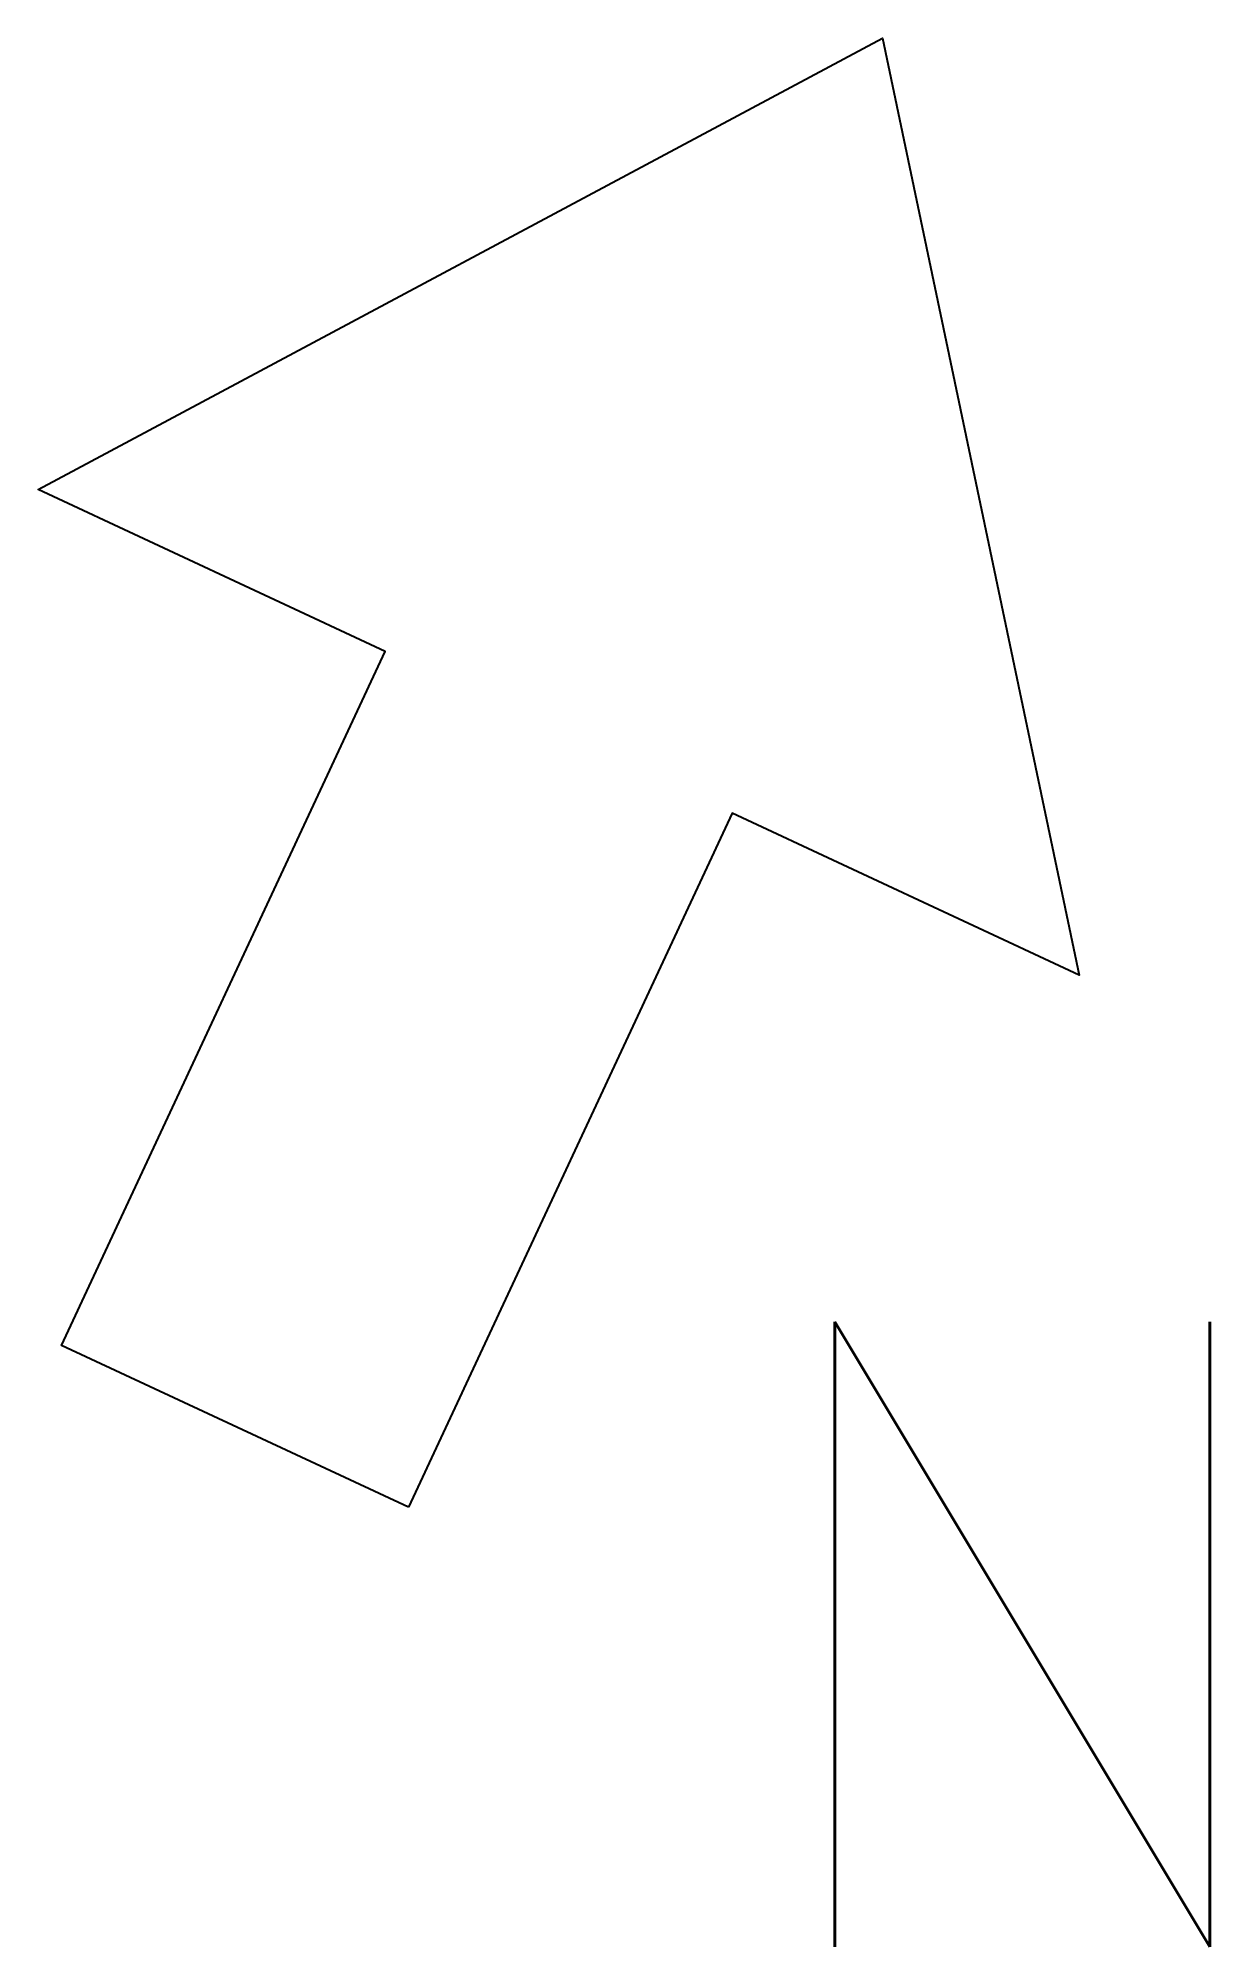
# Model space of a CAD drawing. Extents: x -0.39 to 0.7, y -1.56 to 0.21.
import ezdxf

# ---------------------------------------------------------------- set-up
doc = ezdxf.new("R2010")
doc.units = 0
doc.header["$LTSCALE"] = 0.375
doc.linetypes.add('PTS_EXT', pattern=[0])
for name, color, linetype in [('PERIM_TRAMA', 7, 'CONTINUOUS'), ('PROYECCIONES', 7, 'CONTINUOUS'), ('SELLO-2', 7, 'CONTINUOUS')]:
    doc.layers.add(name, color=color, linetype=linetype)
doc.styles.get("Standard").update_dxf_attribs({"font": 'simplex', "height": 0.1})

msp = doc.modelspace()

# ---------------------------------------------------------------- linework, layer by layer
at = {"layer": 'PERIM_TRAMA', "color": 0, "linetype": 'PTS_EXT'}
msp.add_lwpolyline([(-0.048, -1.1548), (-0.3703, -1.0045), (-0.0697, -0.3599), (-0.392, -0.2096), (0.392, 0.2096), (0.5749, -0.6605), (0.2526, -0.5102)], close=True, dxfattribs=at)
at = {"layer": 'PROYECCIONES', "color": 0}
msp.add_lwpolyline([(-0.048, -1.1548), (-0.3703, -1.0045), (-0.0697, -0.3599), (-0.392, -0.2096), (0.392, 0.2096), (0.5749, -0.6605), (0.2526, -0.5102)], close=True, dxfattribs=at)

# ---------------------------------------------------------------- texts
at = {"layer": 'SELLO-2', "color": 0}
msp.add_text('N', height=0.5805, dxfattribs=at).set_placement((0.2483, -1.5631))

doc.saveas('drawing.dxf')
